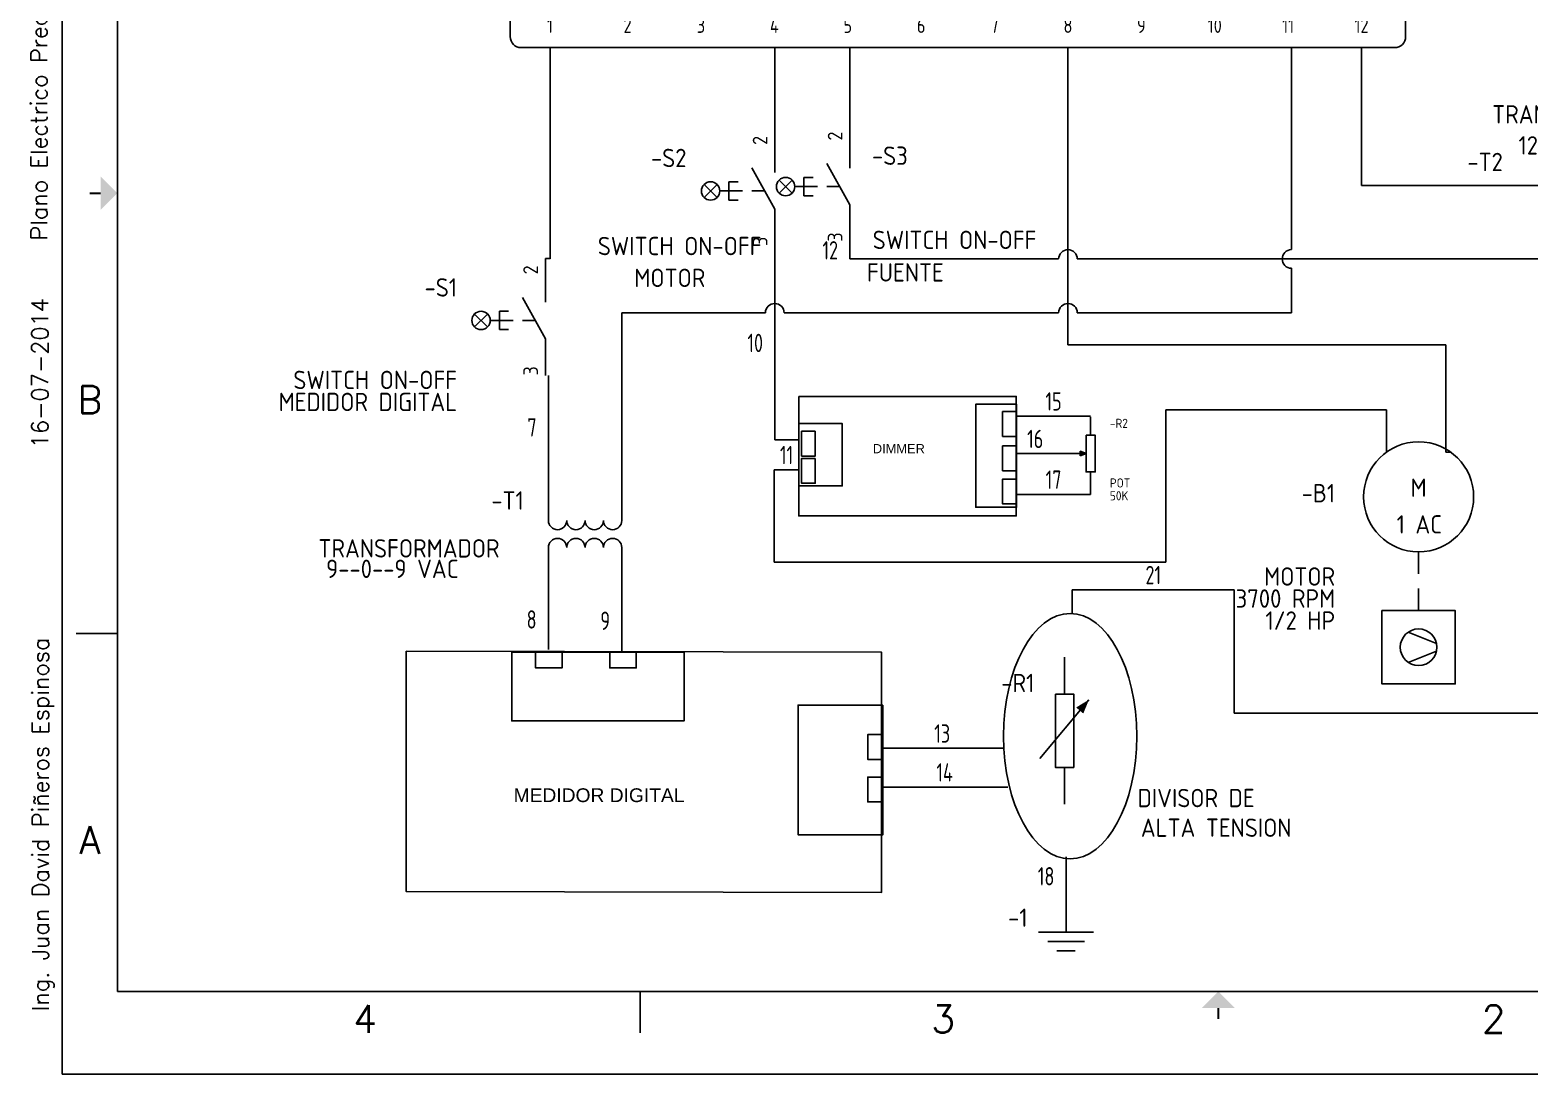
# Model space of a CAD drawing. Header units: inches. Extents: x -8 to 631, y 1 to 481.
# Drawn here: x -8.3 to 400.2, y 1.1 to 285.6 of the extents above; entities that cross this region are included whole.
import ezdxf
from ezdxf.enums import TextEntityAlignment as Align

# ---------------------------------------------------------------- set-up
doc = ezdxf.new("R2010")
doc.units = ezdxf.units.IN
doc.header["$MEASUREMENT"] = 0
for name, color, linetype in [('DESC', 150, 'Continuous'), ('MISC', 7, 'Continuous'), ('SYMS', 7, 'Continuous'), ('TAGS', 150, 'Continuous'), ('TERMS', 123, 'Continuous'), ('Title Block', 7, 'Continuous'), ('Viewport', 7, 'Continuous'), ('WHT_12_THHN', 7, 'Continuous'), ('WIRENO', 72, 'Continuous')]:
    doc.layers.add(name, color=color, linetype=linetype)
doc.styles.add('Roman', font='romans')
doc.styles.get("Standard").update_dxf_attribs({"font": 'arial.ttf'})
doc.styles.add('WD', font='romans.shx')
doc.styles.add('WD_IEC', font='ISOCP2.shx', dxfattribs={"width": 0.9, "height": 4})

# ---------------------------------------------------------------- blocks, each defined once
blk = doc.blocks.new('ANSI_border_C')
at = {"layer": 'Title Block'}
for p, q in [((0, 16), (0, 0)), ((0.5, 15.25), (0.5, 0.75)), ((0.125, 4), (0.5, 4)), ((0.5, 0.75), (20.5, 0.75)), ((5.25, 0.375), (5.25, 0.75)), ((0, 0), (21, 0))]:
    blk.add_line(p, q, dxfattribs=at)
at = {"layer": 'Title Block', "const_width": 0.02}
for points in [[(0.25, 8), (0.35, 8)], [(10.5, 0.5), (10.5, 0.6)]]:
    blk.add_lwpolyline(points, dxfattribs=at)
at = {"layer": 'Title Block'}
for points in [[(0.35, 7.85), (0.35, 8.15), (0.5, 8)], [(10.35, 0.6), (10.65, 0.6), (10.5, 0.75)]]:
    blk.add_solid(points, dxfattribs=at)
at = {"layer": 'Title Block', "style": 'Roman'}
for s, p in [('B', (0.25, 6.125)), ('A', (0.25, 2.125)), ('4', (2.75, 0.5)), ('3', (8, 0.5)), ('2', (13, 0.5))]:
    blk.add_text(s, height=0.25, dxfattribs=at).set_placement(p, align=Align.MIDDLE_CENTER)
blk = doc.blocks.new('ANSI_tblock_desc_C')
at = {"color": 0, "style": 'Roman', "flags": 8}
for tag, p in [('FNAME', (-20.636, 6.819)), ('REVDATE', (-20.636, 4.106)), ('USER', (-20.636, 1.477))]:
    blk.add_attdef(tag, p, '', height=0.15, rotation=90, dxfattribs=at)
at = {"style": 'WD'}
for tag, p in [('PROJDESC', (-2.125, 1.5)), ('TITLE1', (-2.125, 1.095)), ('TITLE2', (-2.125, 0.785))]:
    blk.add_attdef(tag, text='', height=0.08, dxfattribs=at).set_placement(p, align=Align.CENTER)
for tag, p in [('SIZE', (-4.162, 0.32)), ('FSCM_NO', (-3.4, 0.337)), ('DWG_NO', (-1.659, 0.337)), ('REV', (-0.265, 0.303)), ('SHEET', (-0.883, 0.092)), ('SCALE', (-3.634, 0.069))]:
    blk.add_attdef(tag, p, '', height=0.065, dxfattribs=at)
at = {"style": 'WD', "flags": 1}
blk.add_attdef('WD_TB', (-5.57, 0.177), '', height=0.086, dxfattribs=at)
blk = doc.blocks.new('VCN1_1PJ_15FB')
at = {"layer": 'SYMS'}
for p, q in [((-12, 12), (-12, -9)), ((232, 12), (-12, 12)), ((232, -9), (232, 12)), ((-12, 0), (232, 0)), ((-9, -12), (229, -12))]:
    blk.add_line(p, q, dxfattribs=at)
for centre, start, end in [((-9, -9), 180, 270), ((229, -9), 270, 0)]:
    blk.add_arc(centre, 3, start, end, dxfattribs=at)
at = {"style": 'WD', "flags": 1}
blk.add_attdef('WD_JUMPERS', (0, 0), '', height=0.01, dxfattribs=at)
at = {"layer": 'SYMS', "linetype": 'Continuous', "style": 'WD_IEC', "width": 0.9, "flags": 8}
for tag, p in [('TERMDESC01J', (-2, 16)), ('TERMDESC02J', (18, 16)), ('TERMDESC03J', (38, 16)), ('TERMDESC04J', (58, 16)), ('TERMDESC05J', (78, 16)), ('TERMDESC06J', (98, 16)), ('TERMDESC07J', (118, 16)), ('TERMDESC08J', (138, 16)), ('TERMDESC09J', (158, 16)), ('TERMDESC10J', (178, 16)), ('TERMDESC11J', (198, 16)), ('TERMDESC12J', (218, 16))]:
    blk.add_attdef(tag, p, '', height=4, rotation=90, dxfattribs=at)
at = {"layer": 'SYMS', "style": 'WD_IEC'}
for tag, p in [('DESC1', (-16, 33)), ('DESC2', (-16, 26)), ('DESC3', (-16, 19)), ('INST', (-16, 12)), ('LOC', (-16, 5)), ('TAG1', (-16, -2)), ('XREF', (-16, -9.82))]:
    blk.add_attdef(tag, text='', height=5, dxfattribs=at).set_placement(p, align=Align.RIGHT)
at = {"layer": 'SYMS', "linetype": 'Continuous', "style": 'WD_IEC', "width": 0.9, "flags": 8}
for tag, p in [('X2WIRE02J', (22, 16)), ('X2WIRE03J', (42, 16)), ('X2WIRE04J', (62, 16)), ('X2WIRE05J', (82, 16)), ('X2WIRE06J', (102, 16)), ('X2WIRE07J', (122, 16)), ('X2WIRE08J', (142, 16)), ('X2WIRE09J', (162, 16)), ('X2WIRE01J', (2, 16)), ('X2WIRE10J', (182, 16)), ('X2WIRE11J', (202, 16)), ('X2WIRE12J', (222, 16))]:
    blk.add_attdef(tag, text='', height=4, rotation=90, dxfattribs=at).set_placement(p, align=Align.TOP_LEFT)
at = {"layer": 'SYMS', "style": 'WD_IEC', "flags": 1}
for tag, p in [('X2TERM01J', (0, 12)), ('X2TERM02J', (20, 12)), ('X2TERM03J', (40, 12)), ('X2TERM04J', (60, 12)), ('X2TERM05J', (80, 12)), ('X2TERM06J', (100, 12)), ('X2TERM07J', (120, 12)), ('X2TERM08J', (140, 12)), ('X2TERM09J', (160, 12)), ('X2TERM10J', (180, 12)), ('X2TERM11J', (200, 12)), ('X2TERM12J', (220, 12)), ('X8TERM01P', (0, -12)), ('X8TERM02P', (20, -12)), ('X8TERM03P', (40, -12)), ('X8TERM04P', (60, -12)), ('X8TERM05P', (80, -12)), ('X8TERM06P', (100, -12)), ('X8TERM07P', (120, -12)), ('X8TERM08P', (140, -12)), ('X8TERM09P', (160, -12)), ('X8TERM10P', (180, -12)), ('X8TERM11P', (200, -12)), ('X8TERM12P', (220, -12))]:
    blk.add_attdef(tag, p, '', height=0.02, dxfattribs=at)
at = {"layer": 'SYMS', "color": 7, "style": 'WD_IEC'}
for tag, p in [('X2_TINY_DOT_DONT_REMOVE_01J', (0, 12)), ('X2_TINY_DOT_DONT_REMOVE_02J', (20, 12)), ('X2_TINY_DOT_DONT_REMOVE_03J', (40, 12)), ('X2_TINY_DOT_DONT_REMOVE_04J', (60, 12)), ('X2_TINY_DOT_DONT_REMOVE_05J', (80, 12)), ('X2_TINY_DOT_DONT_REMOVE_06J', (100, 12)), ('X2_TINY_DOT_DONT_REMOVE_07J', (120, 12)), ('X2_TINY_DOT_DONT_REMOVE_08J', (140, 12)), ('X2_TINY_DOT_DONT_REMOVE_09J', (160, 12)), ('X2_TINY_DOT_DONT_REMOVE_10J', (180, 12)), ('X2_TINY_DOT_DONT_REMOVE_11J', (200, 12)), ('X2_TINY_DOT_DONT_REMOVE_12J', (220, 12)), ('X8_TINY_DOT_DONT_REMOVE_01P', (0, -12)), ('X8_TINY_DOT_DONT_REMOVE_02P', (20, -12)), ('X8_TINY_DOT_DONT_REMOVE_03P', (40, -12)), ('X8_TINY_DOT_DONT_REMOVE_04P', (60, -12)), ('X8_TINY_DOT_DONT_REMOVE_05P', (80, -12)), ('X8_TINY_DOT_DONT_REMOVE_06P', (100, -12)), ('X8_TINY_DOT_DONT_REMOVE_07P', (120, -12)), ('X8_TINY_DOT_DONT_REMOVE_08P', (140, -12)), ('X8_TINY_DOT_DONT_REMOVE_09P', (160, -12)), ('X8_TINY_DOT_DONT_REMOVE_10P', (180, -12)), ('X8_TINY_DOT_DONT_REMOVE_11P', (200, -12)), ('X8_TINY_DOT_DONT_REMOVE_12P', (220, -12))]:
    blk.add_attdef(tag, p, '', height=0.0002, dxfattribs=at)
at = {"layer": 'SYMS', "linetype": 'Continuous', "style": 'WD_IEC', "width": 0.9}
for tag, flags, p in [('TERM01J', 9, (0, 6)), ('TERM02J', 9, (20, 6)), ('TERM03J', 9, (40, 6)), ('TERM04J', 9, (60, 6)), ('TERM05J', 9, (80, 6)), ('TERM06J', 9, (100, 6)), ('TERM07J', 9, (120, 6)), ('TERM08J', 9, (140, 6)), ('TERM09J', 9, (160, 6)), ('TERM10J', 9, (180, 6)), ('TERM11J', 9, (200, 6)), ('TERM12J', 9, (220, 6)), ('TERM01P', 8, (0, -6)), ('TERM02P', 8, (20, -6)), ('TERM03P', 8, (40, -6)), ('TERM04P', 8, (60, -6)), ('TERM05P', 8, (80, -6)), ('TERM06P', 8, (100, -6)), ('TERM07P', 8, (120, -6)), ('TERM08P', 8, (140, -6)), ('TERM09P', 8, (160, -6)), ('TERM10P', 8, (180, -6)), ('TERM11P', 8, (200, -6)), ('TERM12P', 8, (220, -6))]:
    blk.add_attdef(tag, text='', height=4, dxfattribs=dict(at, flags=flags)).set_placement(p, align=Align.MIDDLE_CENTER)
at = {"layer": 'SYMS', "style": 'WD_IEC', "width": 0.9}
for tag, p, flags in [('X1LINK', (236, 0), 1), ('WDBLKNAM', (-2.59, -3.41), 9), ('ACE_FLAG', (-2.74, -6.39), 9), ('FAMILY', (6.31, -7.47), 9), ('GENDER', (-2.3, -9.45), 9)]:
    blk.add_attdef(tag, p, '', height=1, dxfattribs=dict(at, flags=flags))
at = {"layer": 'SYMS', "linetype": 'Continuous', "style": 'WD_IEC', "width": 0.9, "flags": 9}
for tag, p in [('ASSYCODE', (5.96, -9.77)), ('MFG', (6.46, -12.65)), ('CAT', (6.4, -15.35)), ('CATDESC', (6.4, -18.04))]:
    blk.add_attdef(tag, p, '', height=2, dxfattribs=at)
at = {"layer": 'SYMS', "linetype": 'Continuous', "style": 'WD_IEC', "width": 0.9, "flags": 8}
for tag, p in [('TERMDESC01P', (-2, -16)), ('TERMDESC02P', (18, -16)), ('TERMDESC03P', (38, -16)), ('TERMDESC04P', (58, -16)), ('TERMDESC05P', (78, -16)), ('TERMDESC06P', (98, -16)), ('TERMDESC07P', (118, -16)), ('TERMDESC08P', (138, -16)), ('TERMDESC09P', (158, -16)), ('TERMDESC10P', (178, -16)), ('TERMDESC11P', (198, -16)), ('TERMDESC12P', (218, -16))]:
    blk.add_attdef(tag, text='', height=4, rotation=90, dxfattribs=at).set_placement(p, align=Align.RIGHT)
for tag, p in [('X8WIRE01P', (2, -16)), ('X8WIRE02P', (22, -16)), ('X8WIRE03P', (42, -16)), ('X8WIRE04P', (62, -16)), ('X8WIRE05P', (82, -16)), ('X8WIRE06P', (102, -16)), ('X8WIRE07P', (122, -16)), ('X8WIRE08P', (142, -16)), ('X8WIRE09P', (162, -16)), ('X8WIRE10P', (182, -16)), ('X8WIRE11P', (202, -16)), ('X8WIRE12P', (222, -16))]:
    blk.add_attdef(tag, text='', height=4, rotation=90, dxfattribs=at).set_placement(p, align=Align.TOP_RIGHT)
blk = doc.blocks.new('VPB11S75')
for p, q in [((0, 7.5), (0, 2.5)), ((0, -2.5), (-3.13, 3.13)), ((-9.63, -0.88), (-7.87, 0.88)), ((-7.87, -0.88), (-9.63, 0.88)), ((-6.25, 0), (-7.5, 0)), ((-6.25, 1.25), (-6.25, -1.25)), ((-6.25, 1.25), (-5, 1.25)), ((-6.25, 0), (-4.38, 0)), ((-3.13, 0), (-1.39, 0)), ((-6.25, -1.25), (-5, -1.25)), ((0, -2.5), (0, -7.5))]:
    blk.add_line(p, q)
blk.add_circle((-8.75, 0), 1.25)
at = {"style": 'WD_IEC'}
for tag, p in [('INST', (-12.03, 9.25)), ('LOC', (-12.03, 6.25)), ('TAG1', (-12.03, 3.25)), ('DESC1', (-12.03, -9.35)), ('DESC2', (-12.03, -12.35)), ('DESC3', (-12.03, -15.35))]:
    blk.add_attdef(tag, text='', height=2.5, dxfattribs=at).set_placement(p, align=Align.RIGHT)
blk.add_attdef('TERM01', text='', height=2, rotation=90, dxfattribs=at).set_placement((-1, 7.5), align=Align.RIGHT)
at = {"style": 'WD_IEC', "flags": 1}
for tag, p, height in [('X2TERM01', (0, 7.5), 0.32), ('CONTACT', (0.5, 4.5), 1), ('COMMON', (1.75, 3.25), 1), ('X1LINK', (0, 0), 0.32), ('ASSYCODE', (1, -4), 1), ('FAMILY', (1, -5.5), 1), ('CATDESC', (1, -7), 1), ('X8TERM02', (0, -7.5), 0.32)]:
    blk.add_attdef(tag, p, '', height=height, dxfattribs=at)
at = {"style": 'WD_IEC', "flags": 9}
for tag, p in [('MFG', (-12.53, -0.25)), ('CAT', (-12.53, -2.75))]:
    blk.add_attdef(tag, text='', height=1.5, dxfattribs=at).set_placement(p, align=Align.RIGHT)
at = {"style": 'WD_IEC'}
blk.add_attdef('TERM02', (-1, -7.5), '', height=2, rotation=90, dxfattribs=at)
at = {"lineweight": 15, "style": 'WD_IEC'}
blk.add_attdef('XREF', text='', height=2.5, dxfattribs=at).set_placement((-12.03, -6.35), align=Align.RIGHT)
blk = doc.blocks.new('VXF1T2')
for p, q in [((0, 1.88), (0, 7.5)), ((10, 1.88), (10, 7.5)), ((0, -1.8), (0, -7.5)), ((10, -1.8), (10, -7.5))]:
    blk.add_line(p, q)
for centre, start, end in [((1.25, 1.88), 180, 0), ((3.75, 1.88), 180, 0), ((6.25, 1.88), 180, 0), ((8.75, 1.88), 180, 0), ((1.25, -1.8), 0, 180), ((3.75, -1.8), 0, 180), ((6.25, -1.8), 0, 180), ((8.75, -1.8), 0, 180)]:
    blk.add_arc(centre, 1.25, start, end)
at = {"style": 'WD_IEC'}
for tag, p in [('INST', (-3.35, 9.36)), ('LOC', (-3.35, 6.36)), ('TAG1', (-3.35, 3.36)), ('RATING1', (-3.35, -0.7)), ('DESC1', (-3.35, -8)), ('DESC2', (-3.35, -11)), ('DESC3', (-3.35, -14))]:
    blk.add_attdef(tag, text='', height=2.5, dxfattribs=at).set_placement(p, align=Align.RIGHT)
for tag, p in [('TERM01', (-0.41, 7.5)), ('TERM02', (9.59, 7.5))]:
    blk.add_attdef(tag, text='', height=2, rotation=90, dxfattribs=at).set_placement(p, align=Align.RIGHT)
at = {"style": 'WD_IEC', "flags": 1}
for tag, p, height in [('X2TERM01', (0, 7.5), 0.32), ('X2TERM02', (10, 7.5), 0.32), ('MFG', (10.43, 5.36), 1.5), ('CAT', (10.43, 2.23), 1.5), ('ASSYCODE', (10.38, -2.87), 1), ('FAMILY', (10.38, -4.42), 1), ('CATDESC', (10.38, -6.62), 1), ('X8TERM03', (0, -7.5), 0.32), ('X8TERM04', (10, -7.5), 0.32)]:
    blk.add_attdef(tag, p, '', height=height, dxfattribs=at)
at = {"style": 'WD_IEC'}
for tag, p in [('TERM03', (-0.46, -7.73)), ('TERM04', (9.54, -7.73))]:
    blk.add_attdef(tag, p, '', height=2, rotation=90, dxfattribs=at)
at = {"lineweight": 15, "style": 'WD_IEC'}
blk.add_attdef('XREF', text='', height=2.5, dxfattribs=at).set_placement((-3.35, -5), align=Align.RIGHT)
blk = doc.blocks.new('VGND2')
for p, q in [((0, 0), (0, -5)), ((-3.75, -5), (3.75, -5)), ((-2.5, -6.25), (2.5, -6.25)), ((-1.25, -7.5), (1.25, -7.5))]:
    blk.add_line(p, q)
at = {"style": 'WD_IEC'}
for tag, p in [('INST', (-5.25, 2.75)), ('LOC', (-5.25, -0.75)), ('TAG1', (-5.25, -4.25))]:
    blk.add_attdef(tag, text='', height=2.5, dxfattribs=at).set_placement(p, align=Align.RIGHT)
at = {"style": 'WD_IEC', "flags": 1}
blk.add_attdef('X2TERM01', (0, 0), '', height=0.32, dxfattribs=at)
blk = doc.blocks.new('VVR1R2')
for p, q in [((0, 5), (0, 10)), ((-3.36, -3.79), (3.3, 4.22)), ((0, -5), (0, -10))]:
    blk.add_line(p, q)
blk.add_lwpolyline([(-1.25, 5), (-1.25, -5), (1.25, -5), (1.25, 5)], close=True)
blk.add_solid([(2.54, 2.34), (1.57, 3.17), (3.31, 4.22)])
at = {"style": 'WD_IEC'}
for tag, p in [('INST', (-4.13, 11.25)), ('LOC', (-4.13, 8.25)), ('TAG1', (-4.13, 5.25)), ('RATING1', (-3.56, 0.78)), ('DESC1', (-3.64, -5.65)), ('DESC2', (-3.64, -8.65)), ('DESC3', (-3.64, -11.65))]:
    blk.add_attdef(tag, text='', height=2.5, dxfattribs=at).set_placement(p, align=Align.RIGHT)
at = {"style": 'WD_IEC', "flags": 1}
for tag, p, height in [('X2TERM01', (0, 10), 0.32), ('ASSYCODE', (2.05, -3.96), 1), ('FAMILY', (2.05, -5.46), 1), ('CATDESC', (2.05, -6.96), 1), ('X8TERM02', (0, -10), 0.32)]:
    blk.add_attdef(tag, p, '', height=height, dxfattribs=at)
at = {"style": 'WD_IEC'}
blk.add_attdef('TERM01', text='', height=2, rotation=90, dxfattribs=at).set_placement((-1, 10), align=Align.RIGHT)
at = {"style": 'WD_IEC', "flags": 9}
for tag, p in [('MFG', (5.34, 6.24)), ('CAT', (5.34, 3.74))]:
    blk.add_attdef(tag, text='', height=1.5, dxfattribs=at).set_placement(p, align=Align.RIGHT)
at = {"lineweight": 15, "style": 'WD_IEC'}
blk.add_attdef('XREF', text='', height=2.5, dxfattribs=at).set_placement((-3.64, -2.65), align=Align.RIGHT)
at = {"style": 'WD_IEC'}
blk.add_attdef('TERM02', (-1, -10), '', height=2, rotation=90, dxfattribs=at)
blk = doc.blocks.new('WDDOT')
for radius in [0.03, 0.0187, 0.00929]:
    blk.add_circle((0, 0), radius)
blk = doc.blocks.new('VMO1M3M')
for p, q in [((0, -7.5), (0, -10.5)), ((0, -12.5), (0, -15.5)), ((-1.41, -18.43), (2.44, -19.98)), ((2.44, -21.02), (-1.41, -22.56))]:
    blk.add_line(p, q)
blk.add_lwpolyline([(-5, -15.5), (-5, -25.5), (5, -25.5), (5, -15.5)], close=True)
for centre, radius in [((0, 0), 7.5), ((0, -20.5), 2.5)]:
    blk.add_circle(centre, radius)
at = {"style": 'WD_IEC'}
for tag, p in [('INST', (-11.37, 5.25)), ('LOC', (-11.37, 2.25)), ('TAG1', (-11.37, -0.75)), ('RATING1', (-11.37, -4.8)), ('DESC1', (-11.37, -12.1)), ('DESC2', (-11.37, -15.1)), ('DESC3', (-11.37, -18.1))]:
    blk.add_attdef(tag, text='', height=2.5, dxfattribs=at).set_placement(p, align=Align.RIGHT)
for tag, p in [('TERM01', (-8.17, 6.57)), ('TERM02', (10, 6.64))]:
    blk.add_attdef(tag, text='', height=2, rotation=90, dxfattribs=at).set_placement(p, align=Align.RIGHT)
at = {"style": 'WD_IEC', "flags": 1}
for tag, p, height in [('X0TERM01', (-4.36, 6.1), 0.32), ('X0TERM02', (4.35, 6.1), 0.32), ('MFG', (10.17, 6.5), 1.5), ('CAT', (10.17, 4), 1.5), ('X4LINK', (-7.55, -0.01), 0.32), ('X1LINK', (7.45, -0.01), 0.32), ('ASSYCODE', (10.28, -4), 1), ('FAMILY', (10.28, -5.5), 1), ('CATDESC', (10.28, -7), 1)]:
    blk.add_attdef(tag, p, '', height=height, dxfattribs=at)
at = {"style": 'WD_IEC'}
for tag, p in [('M', (0, 0)), ('1AC', (0.1, -5))]:
    blk.add_attdef(tag, text='', height=2.5, dxfattribs=at).set_placement(p, align=Align.CENTER)
at = {"lineweight": 15, "style": 'WD_IEC'}
for tag, p in [('XREF', (-11.37, -9.1)), ('WDTAGALT', (-11.37, -21.1))]:
    blk.add_attdef(tag, text='', height=2.5, dxfattribs=at).set_placement(p, align=Align.RIGHT)
blk = doc.blocks.new('VVR1B')
for p, q in [((0, 5), (0, 10)), ((-1.25, 0), (-10, 0)), ((0, -5), (0, -10))]:
    blk.add_line(p, q)
for points in [[(-1.25, 5), (-1.25, -5), (1.25, -5), (1.25, 5)], [(-2.83, -0.62), (-2.83, 0.62), (-1.25, 0)]]:
    blk.add_lwpolyline(points, close=True)
blk.add_solid([(-1.25, 0), (-2.83, -0.62), (-2.83, 0.62)])
at = {"style": 'WD_IEC'}
for tag, p, height in [('INST', (5.25, 14), 2.5), ('LOC', (5.25, 10.5), 2.5), ('TAG1', (5.25, 7), 2.5), ('TERM03', (-10, 1), 2)]:
    blk.add_attdef(tag, p, '', height=height, dxfattribs=at)
blk.add_attdef('TERM01', text='', height=2, rotation=90, dxfattribs=at).set_placement((-1, 10), align=Align.RIGHT)
for tag, p, height, flags in [('X2TERM01', (0, 10), 0.32, 1), ('X2TERM03', (-10, 0), 0.32, 1), ('MFG', (4.5, -1.5), 1.5, 9), ('CAT', (4.5, -4), 1.5, 9), ('ASSYCODE', (1, -6.5), 1, 1), ('FAMILY', (1, -8), 1, 1), ('X8TERM02', (0, -10), 0.32, 1), ('CATDESC', (1, -9.5), 1, 1)]:
    blk.add_attdef(tag, p, '', height=height, dxfattribs=dict(at, flags=flags))
for tag, p in [('RATING1', (5.25, 3)), ('DESC1', (5.25, -8)), ('DESC2', (5.25, -11.5)), ('DESC3', (5.25, -15))]:
    blk.add_attdef(tag, text='', height=2.5, dxfattribs=at).set_placement(p, align=Align.MIDDLE_LEFT)
blk.add_attdef('TERM02', (-1, -10), '', height=2, rotation=90, dxfattribs=at)
blk = doc.blocks.new('HXF1T2')
for p, q in [((-1.83, 0), (-7.5, 0)), ((1.84, 0), (7.5, 0)), ((-1.83, -10), (-7.5, -10)), ((1.84, -10), (7.5, -10))]:
    blk.add_line(p, q)
for centre, start, end in [((-1.83, -1.25), 270, 90), ((1.84, -1.25), 90, 270), ((-1.83, -3.75), 270, 90), ((1.84, -3.75), 90, 270), ((-1.83, -6.25), 270, 90), ((1.84, -6.25), 90, 270), ((-1.83, -8.75), 270, 90), ((1.84, -8.75), 90, 270)]:
    blk.add_arc(centre, 1.25, start, end)
at = {"style": 'WD_IEC'}
for tag, height, p in [('INST', 2.5, (-7.87, 7.96)), ('LOC', 2.5, (-7.87, 4.96)), ('TAG1', 2.5, (-7.87, 1.96)), ('TERM03', 2, (7.35, 0.56)), ('TERM04', 2, (7.35, -9.44)), ('DESC1', 2.5, (-7.64, -16.93)), ('DESC2', 2.5, (-7.64, -19.93)), ('DESC3', 2.5, (-7.64, -22.93))]:
    blk.add_attdef(tag, text='', height=height, dxfattribs=at).set_placement(p, align=Align.RIGHT)
for tag, p, height in [('RATING1', (-2.69, 3.09), 2.5), ('TERM01', (-7.88, 0.61), 2), ('TERM02', (-7.88, -9.39), 2)]:
    blk.add_attdef(tag, p, '', height=height, dxfattribs=at)
at = {"style": 'WD_IEC', "flags": 1}
for tag, p, height in [('X4TERM01', (-7.5, 0), 0.32), ('X1TERM03', (7.5, 0), 0.32), ('MFG', (2.93, -3.91), 1.5), ('CAT', (2.93, -6.41), 1.5), ('X4TERM02', (-7.5, -10), 0.32), ('X1TERM04', (7.5, -10), 0.32), ('ASSYCODE', (2.88, -11.52), 1), ('FAMILY', (2.88, -13.06), 1), ('CATDESC', (2.88, -14.56), 1)]:
    blk.add_attdef(tag, p, '', height=height, dxfattribs=at)
at = {"lineweight": 15, "style": 'WD_IEC'}
blk.add_attdef('XREF', text='', height=2.5, dxfattribs=at).set_placement((-7.64, -13.93), align=Align.RIGHT)
blk = doc.blocks.new('WD_WNV')
at = {"linetype": 'Continuous', "style": 'WD_IEC', "width": 0.8}
blk.add_attdef('WIRENO', text='', height=2.5, dxfattribs=at).set_placement((-1.6, 0), align=Align.MIDDLE_RIGHT)
at = {"style": 'WD_IEC', "flags": 1}
for tag, p in [('W08USER', (-1, 0.375)), ('W04USER', (-1, 0.875)), ('W05USER', (-1, 0.75)), ('W09USER', (-1, 0.25)), ('W03USER', (-1, 1)), ('W06USER', (-1, 0.625)), ('W07USER', (-1, 0.5)), ('W02USER', (-1, 1.125)), ('W01USER', (-1, 1.25)), ('W10USER', (-1, 0.125))]:
    blk.add_attdef(tag, text='', height=0.08, dxfattribs=at).set_placement(p, align=Align.CENTER)
blk = doc.blocks.new('WD_WNH')
at = {"linetype": 'Continuous', "style": 'WD_IEC', "width": 0.8}
blk.add_attdef('WIRENO', text='', height=2.5, dxfattribs=at).set_placement((0, 0.75), align=Align.CENTER)
at = {"style": 'WD_IEC', "flags": 1}
for tag, p in [('W08USER', (0, 0.375)), ('W04USER', (0, 0.875)), ('W05USER', (0, 0.75)), ('W09USER', (0, 0.25)), ('W03USER', (0, 1)), ('W06USER', (0, 0.625)), ('W07USER', (0, 0.5)), ('W02USER', (0, 1.125)), ('W01USER', (0, 1.25)), ('W10USER', (0, 0.125))]:
    blk.add_attdef(tag, text='', height=0.08, dxfattribs=at).set_placement(p, align=Align.CENTER)

msp = doc.modelspace()

# ---------------------------------------------------------------- linework, layer by layer
for points in [[(201.22, 185.78), (260.48, 185.78), (260.48, 153.23), (201.22, 153.23)], [(260.55, 183.63), (249.43, 183.63), (249.43, 155.58), (260.55, 155.58)], [(260.49, 181.64), (256.74, 181.64), (256.74, 174.87), (260.49, 174.87)], [(201.22, 178.38), (213.07, 178.38), (213.07, 161.37), (201.22, 161.37)], [(205.71, 176.28), (201.96, 176.28), (201.96, 169.5), (205.71, 169.5)], [(260.49, 172.29), (256.74, 172.29), (256.74, 165.52), (260.49, 165.52)], [(205.71, 168.88), (201.96, 168.88), (201.96, 162.11), (205.71, 162.11)], [(260.49, 163.23), (256.74, 163.23), (256.74, 156.46), (260.49, 156.46)], [(94.21, 116.39), (223.73, 116.09), (223.73, 50.59), (94.21, 50.89)], [(123.01, 116.1), (169.96, 116.1), (169.96, 97.35), (123.01, 97.35)], [(129.51, 116.1), (136.73, 116.1), (136.73, 111.78), (129.51, 111.78)], [(149.73, 116.1), (156.95, 116.1), (156.95, 111.78), (149.73, 111.78)], [(224.13, 101.68), (201.02, 101.68), (201.02, 66.33), (224.13, 66.33)], [(223.76, 93.63), (220.01, 93.63), (220.01, 86.85), (223.76, 86.85)], [(223.76, 82.04), (220.01, 82.04), (220.01, 75.27), (223.76, 75.27)]]:
    msp.add_lwpolyline(points, close=True)
msp.add_ellipse((275.17, 93.19), major_axis=(0, -33.44), ratio=0.542348)
at = {"layer": 'WHT_12_THHN'}
for p, q in [((133.43, 223.37), (133.43, 280.83)), ((194.68, 256.76), (194.68, 280.83)), ((215.12, 257.95), (215.12, 280.83)), ((274.57, 280.83), (274.57, 199.84)), ((335.48, 225.77), (335.48, 280.83)), ((194.68, 226.76), (194.68, 173.94)), ((215.12, 227.95), (215.12, 223.23)), ((132.16, 221.47), (132.16, 223.37)), ((132.16, 223.37), (133.43, 223.37)), ((215.12, 223.23), (272.03, 223.23)), ((277.11, 223.23), (393.8, 223.23)), ((335.48, 208.56), (335.48, 220.69)), ((152.98, 163.2), (152.98, 208.56)), ((152.98, 208.56), (192.14, 208.56)), ((197.22, 208.56), (272.03, 208.56)), ((277.11, 208.56), (335.48, 208.56)), ((274.57, 199.84), (371.59, 199.84)), ((371.59, 199.84), (377.52, 199.84)), ((377.52, 199.84), (377.52, 170.61)), ((132.98, 163.2), (132.98, 191.47)), ((280.73, 180.42), (260.55, 180.42)), ((301.22, 140.65), (301.22, 182.08)), ((301.22, 182.08), (361.4, 182.08)), ((361.4, 182.08), (361.4, 170.62)), ((194.68, 173.94), (201.22, 173.94)), ((270.73, 170.19), (260.55, 170.19)), ((377.52, 170.61), (378.81, 170.61)), ((201.22, 165.8), (194.55, 165.8)), ((194.55, 165.8), (194.55, 140.65)), ((280.73, 160.19), (280.73, 159.09)), ((280.73, 159.09), (260.55, 159.09)), ((194.55, 140.65), (301.22, 140.65)), ((132.98, 133.2), (132.98, 116.79)), ((152.98, 133.2), (152.98, 116.09)), ((275.75, 126.61), (275.75, 133.1)), ((275.75, 133.1), (319.87, 133.1)), ((319.87, 133.1), (319.87, 99.49)), ((319.87, 99.49), (464.89, 99.49)), ((223.73, 89.91), (256.87, 89.91)), ((223.73, 79.32), (258.2, 79.32)), ((274.06, 49.74), (274.06, 60.3))]:
    msp.add_line(p, q, dxfattribs=at)
at = {"layer": 'WHT_12_THHN', "color": 1}
for p, q in [((354.57, 243.24), (354.57, 280.83)), ((393.8, 243.24), (354.57, 243.24))]:
    msp.add_line(p, q, dxfattribs=at)
at = {"layer": 'WHT_12_THHN'}
for centre, start, end in [((274.57, 223.23), 0, 180), ((335.48, 223.23), 90, 270), ((194.68, 208.56), 0, 180), ((274.57, 208.56), 0, 180)]:
    msp.add_arc(centre, 2.54, start, end, dxfattribs=at)

# ---------------------------------------------------------------- block references
ref = msp.add_blockref('ANSI_tblock_desc_C', (615.54, 23.63), dxfattribs=dict(xscale=30, yscale=30, zscale=30))
ref.add_attrib('FNAME', 'Plano Electrico Precipitador Electrostatico', (-3.55, 228.21), dxfattribs={"color": 0, "height": 4.5, "rotation": 90, "style": 'Roman', "flags": 8})
ref.add_attrib('REVDATE', '16-07-2014', (-3.32, 171.67), dxfattribs={"color": 0, "height": 4.5, "rotation": 90, "style": 'Roman', "flags": 8})
ref.add_attrib('USER', 'Ing. Juan David Piñeros Espinosa', (-3.17, 18.21), dxfattribs={"color": 0, "height": 4.5, "rotation": 90, "style": 'Roman', "flags": 8})
ref = msp.add_blockref('VCN1_1PJ_15FB', (134.57, 292.83))
ref.add_attrib('TAG1', '-J1', dxfattribs={"layer": 'TAGS', "height": 5, "style": 'WD_IEC'}).set_placement((118.57, 290.83), align=Align.RIGHT)
ref.add_attrib('X8_TINY_DOT_DONT_REMOVE_01P', '.', (133.43, 280.83), dxfattribs={"layer": 'MISC', "color": 7, "height": 0.0002, "style": 'WD_IEC'})
ref.add_attrib('X2_TINY_DOT_DONT_REMOVE_01J', '.', (133.43, 304.83), dxfattribs={"layer": 'MISC', "color": 7, "height": 0.0002, "style": 'WD_IEC'})
ref.add_attrib('TERM01P', '1', dxfattribs={"layer": 'TERMS', "linetype": 'Continuous', "height": 4, "style": 'WD_IEC', "width": 0.9, "flags": 8}).set_placement((133.43, 286.83), align=Align.MIDDLE_CENTER)
ref.add_attrib('X8_TINY_DOT_DONT_REMOVE_02P', '.', (154.57, 280.83), dxfattribs={"layer": 'MISC', "color": 7, "height": 0.0002, "style": 'WD_IEC'})
ref.add_attrib('X2_TINY_DOT_DONT_REMOVE_02J', '.', (154.57, 304.83), dxfattribs={"layer": 'MISC', "color": 7, "height": 0.0002, "style": 'WD_IEC'})
ref.add_attrib('TERM02P', '2', dxfattribs={"layer": 'TERMS', "linetype": 'Continuous', "height": 4, "style": 'WD_IEC', "width": 0.9, "flags": 8}).set_placement((154.57, 286.83), align=Align.MIDDLE_CENTER)
ref.add_attrib('X8_TINY_DOT_DONT_REMOVE_03P', '.', (174.57, 280.83), dxfattribs={"layer": 'MISC', "color": 7, "height": 0.0002, "style": 'WD_IEC'})
ref.add_attrib('X2_TINY_DOT_DONT_REMOVE_03J', '.', (174.57, 304.83), dxfattribs={"layer": 'MISC', "color": 7, "height": 0.0002, "style": 'WD_IEC'})
ref.add_attrib('TERM03P', '3', dxfattribs={"layer": 'TERMS', "linetype": 'Continuous', "height": 4, "style": 'WD_IEC', "width": 0.9, "flags": 8}).set_placement((174.57, 286.83), align=Align.MIDDLE_CENTER)
ref.add_attrib('X8_TINY_DOT_DONT_REMOVE_04P', '.', (194.57, 280.83), dxfattribs={"layer": 'MISC', "color": 7, "height": 0.0002, "style": 'WD_IEC'})
ref.add_attrib('X2_TINY_DOT_DONT_REMOVE_04J', '.', (194.57, 304.83), dxfattribs={"layer": 'MISC', "color": 7, "height": 0.0002, "style": 'WD_IEC'})
ref.add_attrib('TERM04P', '4', dxfattribs={"layer": 'TERMS', "linetype": 'Continuous', "height": 4, "style": 'WD_IEC', "width": 0.9, "flags": 8}).set_placement((194.57, 286.83), align=Align.MIDDLE_CENTER)
ref.add_attrib('X8_TINY_DOT_DONT_REMOVE_05P', '.', (214.57, 280.83), dxfattribs={"layer": 'MISC', "color": 7, "height": 0.0002, "style": 'WD_IEC'})
ref.add_attrib('X2_TINY_DOT_DONT_REMOVE_05J', '.', (214.57, 304.83), dxfattribs={"layer": 'MISC', "color": 7, "height": 0.0002, "style": 'WD_IEC'})
ref.add_attrib('TERM05P', '5', dxfattribs={"layer": 'TERMS', "linetype": 'Continuous', "height": 4, "style": 'WD_IEC', "width": 0.9, "flags": 8}).set_placement((214.57, 286.83), align=Align.MIDDLE_CENTER)
ref.add_attrib('X8_TINY_DOT_DONT_REMOVE_06P', '.', (234.57, 280.83), dxfattribs={"layer": 'MISC', "color": 7, "height": 0.0002, "style": 'WD_IEC'})
ref.add_attrib('X2_TINY_DOT_DONT_REMOVE_06J', '.', (234.57, 304.83), dxfattribs={"layer": 'MISC', "color": 7, "height": 0.0002, "style": 'WD_IEC'})
ref.add_attrib('TERM06P', '6', dxfattribs={"layer": 'TERMS', "linetype": 'Continuous', "height": 4, "style": 'WD_IEC', "width": 0.9, "flags": 8}).set_placement((234.57, 286.83), align=Align.MIDDLE_CENTER)
ref.add_attrib('X8_TINY_DOT_DONT_REMOVE_07P', '.', (254.57, 280.83), dxfattribs={"layer": 'MISC', "color": 7, "height": 0.0002, "style": 'WD_IEC'})
ref.add_attrib('X2_TINY_DOT_DONT_REMOVE_07J', '.', (254.57, 304.83), dxfattribs={"layer": 'MISC', "color": 7, "height": 0.0002, "style": 'WD_IEC'})
ref.add_attrib('TERM07P', '7', dxfattribs={"layer": 'TERMS', "linetype": 'Continuous', "height": 4, "style": 'WD_IEC', "width": 0.9, "flags": 8}).set_placement((254.57, 286.83), align=Align.MIDDLE_CENTER)
ref.add_attrib('X8_TINY_DOT_DONT_REMOVE_08P', '.', (274.57, 280.83), dxfattribs={"layer": 'MISC', "color": 7, "height": 0.0002, "style": 'WD_IEC'})
ref.add_attrib('X2_TINY_DOT_DONT_REMOVE_08J', '.', (274.57, 304.83), dxfattribs={"layer": 'MISC', "color": 7, "height": 0.0002, "style": 'WD_IEC'})
ref.add_attrib('TERM08P', '8', dxfattribs={"layer": 'TERMS', "linetype": 'Continuous', "height": 4, "style": 'WD_IEC', "width": 0.9, "flags": 8}).set_placement((274.57, 286.83), align=Align.MIDDLE_CENTER)
ref.add_attrib('X8_TINY_DOT_DONT_REMOVE_09P', '.', (294.57, 280.83), dxfattribs={"layer": 'MISC', "color": 7, "height": 0.0002, "style": 'WD_IEC'})
ref.add_attrib('X2_TINY_DOT_DONT_REMOVE_09J', '.', (294.57, 304.83), dxfattribs={"layer": 'MISC', "color": 7, "height": 0.0002, "style": 'WD_IEC'})
ref.add_attrib('TERM09P', '9', dxfattribs={"layer": 'TERMS', "linetype": 'Continuous', "height": 4, "style": 'WD_IEC', "width": 0.9, "flags": 8}).set_placement((294.57, 286.83), align=Align.MIDDLE_CENTER)
ref.add_attrib('X8_TINY_DOT_DONT_REMOVE_10P', '.', (314.57, 280.83), dxfattribs={"layer": 'MISC', "color": 7, "height": 0.0002, "style": 'WD_IEC'})
ref.add_attrib('X2_TINY_DOT_DONT_REMOVE_10J', '.', (314.57, 304.83), dxfattribs={"layer": 'MISC', "color": 7, "height": 0.0002, "style": 'WD_IEC'})
ref.add_attrib('TERM10P', '10', dxfattribs={"layer": 'TERMS', "linetype": 'Continuous', "height": 4, "style": 'WD_IEC', "width": 0.9, "flags": 8}).set_placement((314.57, 286.83), align=Align.MIDDLE_CENTER)
ref.add_attrib('X8_TINY_DOT_DONT_REMOVE_11P', '.', (334.57, 280.83), dxfattribs={"layer": 'MISC', "color": 7, "height": 0.0002, "style": 'WD_IEC'})
ref.add_attrib('X2_TINY_DOT_DONT_REMOVE_11J', '.', (334.57, 304.83), dxfattribs={"layer": 'MISC', "color": 7, "height": 0.0002, "style": 'WD_IEC'})
ref.add_attrib('TERM11P', '11', dxfattribs={"layer": 'TERMS', "linetype": 'Continuous', "height": 4, "style": 'WD_IEC', "width": 0.9, "flags": 8}).set_placement((334.57, 286.83), align=Align.MIDDLE_CENTER)
ref.add_attrib('X8_TINY_DOT_DONT_REMOVE_12P', '.', (354.57, 280.83), dxfattribs={"layer": 'MISC', "color": 7, "height": 0.0002, "style": 'WD_IEC'})
ref.add_attrib('X2_TINY_DOT_DONT_REMOVE_12J', '.', (354.57, 304.83), dxfattribs={"layer": 'MISC', "color": 7, "height": 0.0002, "style": 'WD_IEC'})
ref.add_attrib('TERM12P', '12', dxfattribs={"layer": 'TERMS', "linetype": 'Continuous', "height": 4, "style": 'WD_IEC', "width": 0.9, "flags": 8}).set_placement((354.57, 286.83), align=Align.MIDDLE_CENTER)
at = {"layer": 'SYMS'}
ref = msp.add_blockref('HXF1T2', (408.8, 243.24), dxfattribs=dict(at, xscale=2, yscale=2, zscale=2))
ref.add_attrib('TAG1', '-T2', dxfattribs={"layer": 'TAGS', "height": 5, "style": 'WD_IEC'}).set_placement((393.06, 247.16), align=Align.RIGHT)
ref.add_attrib('DESC1', 'TRANSFORMADOR', dxfattribs={"layer": 'DESC', "height": 5, "style": 'WD_IEC'}).set_placement((439.51, 260.14), align=Align.RIGHT)
ref.add_attrib('DESC2', '12--0--12 VAC', dxfattribs={"layer": 'DESC', "height": 5, "style": 'WD_IEC'}).set_placement((437.44, 251.69), align=Align.RIGHT)
ref = msp.add_blockref('VPB11S75', (215.12, 242.95), dxfattribs=dict(at, xscale=2, yscale=2, zscale=2))
ref.add_attrib('TERM02', '3', (213.12, 227.95), dxfattribs={"layer": 'TERMS', "height": 4, "rotation": 90, "style": 'WD_IEC'})
ref.add_attrib('TERM01', '2', dxfattribs={"layer": 'TERMS', "height": 4, "rotation": 90, "style": 'WD_IEC'}).set_placement((213.12, 257.95), align=Align.RIGHT)
ref.add_attrib('DESC2', 'FUENTE', dxfattribs={"layer": 'DESC', "height": 5, "style": 'WD_IEC'}).set_placement((240.73, 217.06), align=Align.RIGHT)
ref.add_attrib('DESC1', 'SWITCH ON-OFF', dxfattribs={"layer": 'DESC', "height": 5, "style": 'WD_IEC'}).set_placement((191.07, 224.25), align=Align.RIGHT)
ref.add_attrib('TAG1', '-S3', dxfattribs={"layer": 'TAGS', "height": 5, "style": 'WD_IEC'}).set_placement((230.92, 248.87), align=Align.RIGHT)
ref = msp.add_blockref('VPB11S75', (194.68, 241.76), dxfattribs=dict(at, xscale=2, yscale=2, zscale=2))
ref.add_attrib('TERM02', '3', (192.68, 226.76), dxfattribs={"layer": 'TERMS', "height": 4, "rotation": 90, "style": 'WD_IEC'})
ref.add_attrib('TERM01', '2', dxfattribs={"layer": 'TERMS', "height": 4, "rotation": 90, "style": 'WD_IEC'}).set_placement((192.68, 256.76), align=Align.RIGHT)
ref.add_attrib('DESC2', 'MOTOR', dxfattribs={"layer": 'DESC', "height": 5, "style": 'WD_IEC'}).set_placement((175.76, 215.58), align=Align.RIGHT)
ref.add_attrib('DESC1', 'SWITCH ON-OFF', dxfattribs={"layer": 'DESC', "height": 5, "style": 'WD_IEC'}).set_placement((265.97, 225.93), align=Align.RIGHT)
ref.add_attrib('TAG1', '-S2', dxfattribs={"layer": 'TAGS', "height": 5, "style": 'WD_IEC'}).set_placement((170.62, 248.26), align=Align.RIGHT)
ref = msp.add_blockref('VPB11S75', (132.16, 206.47), dxfattribs=dict(at, xscale=2, yscale=2, zscale=2))
ref.add_attrib('TERM02', '3', (130.16, 191.47), dxfattribs={"layer": 'TERMS', "height": 4, "rotation": 90, "style": 'WD_IEC'})
ref.add_attrib('TERM01', '2', dxfattribs={"layer": 'TERMS', "height": 4, "rotation": 90, "style": 'WD_IEC'}).set_placement((130.16, 221.47), align=Align.RIGHT)
ref.add_attrib('DESC2', 'MEDIDOR DIGITAL', dxfattribs={"layer": 'DESC', "height": 5, "style": 'WD_IEC'}).set_placement((108.11, 181.77), align=Align.RIGHT)
ref.add_attrib('DESC1', 'SWITCH ON-OFF', dxfattribs={"layer": 'DESC', "height": 5, "style": 'WD_IEC'}).set_placement((108.11, 187.77), align=Align.RIGHT)
ref.add_attrib('TAG1', '-S1', dxfattribs={"layer": 'TAGS', "height": 5, "style": 'WD_IEC'}).set_placement((108.11, 212.97), align=Align.RIGHT)
at = {"layer": 'SYMS', "xscale": 2, "yscale": 2, "zscale": 2}
msp.add_blockref('WDDOT', (133.43, 223.37), dxfattribs=at)
at = {"layer": 'SYMS'}
ref = msp.add_blockref('VVR1B', (280.73, 170.19), dxfattribs=at)
ref.add_attrib('DESC2', '50K', dxfattribs={"layer": 'DESC', "height": 2.5, "style": 'WD_IEC'}).set_placement((285.98, 158.69), align=Align.MIDDLE_LEFT)
ref.add_attrib('DESC1', 'POT', dxfattribs={"layer": 'DESC', "height": 2.5, "style": 'WD_IEC'}).set_placement((285.98, 162.19), align=Align.MIDDLE_LEFT)
ref.add_attrib('TAG1', '-R2', (285.98, 177.19), dxfattribs={"layer": 'TAGS', "height": 2.5, "style": 'WD_IEC'})
ref = msp.add_blockref('VMO1M3M', (370.11, 158.41), dxfattribs=dict(at, xscale=2, yscale=2, zscale=2))
ref.add_attrib('DESC3', '1/2 HP', dxfattribs={"layer": 'DESC', "height": 5, "style": 'WD_IEC'}).set_placement((347.37, 122.2), align=Align.RIGHT)
ref.add_attrib('DESC2', '3700 RPM', dxfattribs={"layer": 'DESC', "height": 5, "style": 'WD_IEC'}).set_placement((347.37, 128.2), align=Align.RIGHT)
ref.add_attrib('DESC1', 'MOTOR', dxfattribs={"layer": 'DESC', "height": 5, "style": 'WD_IEC'}).set_placement((347.37, 134.2), align=Align.RIGHT)
ref.add_attrib('TAG1', '-B1', dxfattribs={"layer": 'TAGS', "height": 5, "style": 'WD_IEC'}).set_placement((347.37, 156.91), align=Align.RIGHT)
ref.add_attrib('1AC', '1 AC', dxfattribs={"layer": 'MISC', "height": 5, "style": 'WD_IEC'}).set_placement((370.31, 148.41), align=Align.CENTER)
ref.add_attrib('M', 'M', dxfattribs={"layer": 'MISC', "height": 5, "style": 'WD_IEC'}).set_placement((370.1, 158.41), align=Align.CENTER)
ref = msp.add_blockref('VXF1T2', (132.98, 148.2), dxfattribs=dict(at, xscale=2, yscale=2, zscale=2))
ref.add_attrib('TAG1', '-T1', dxfattribs={"layer": 'TAGS', "height": 5, "style": 'WD_IEC'}).set_placement((126.28, 154.91), align=Align.RIGHT)
ref.add_attrib('DESC1', 'TRANSFORMADOR', dxfattribs={"layer": 'DESC', "height": 5, "style": 'WD_IEC'}).set_placement((119.69, 141.87), align=Align.RIGHT)
ref.add_attrib('DESC2', '9--0--9 VAC', dxfattribs={"layer": 'DESC', "height": 5, "style": 'WD_IEC'}).set_placement((108.52, 136.3), align=Align.RIGHT)
ref = msp.add_blockref('VVR1R2', (273.66, 94.68), dxfattribs=dict(at, xscale=2, yscale=2, zscale=2))
ref.add_attrib('TAG1', '-R1', dxfattribs={"layer": 'TAGS', "height": 5, "style": 'WD_IEC'}).set_placement((265.4, 105.19), align=Align.RIGHT)
ref.add_attrib('DESC1', 'DIVISOR DE ', dxfattribs={"layer": 'DESC', "height": 5, "style": 'WD_IEC'}).set_placement((328.29, 73.83), align=Align.RIGHT)
ref.add_attrib('DESC2', 'ALTA TENSION', dxfattribs={"layer": 'DESC', "height": 5, "style": 'WD_IEC'}).set_placement((335.48, 65.75), align=Align.RIGHT)
ref = msp.add_blockref('VGND2', (274.06, 49.74), dxfattribs=dict(at, xscale=2, yscale=2, zscale=2))
ref.add_attrib('TAG1', '-1', dxfattribs={"layer": 'TAGS', "height": 5, "style": 'WD_IEC'}).set_placement((263.56, 41.24), align=Align.RIGHT)
at = {"layer": 'Viewport', "xscale": 30, "yscale": 30, "zscale": 30}
msp.add_blockref('ANSI_border_C', (0.54, 1.13), dxfattribs=at)
at = {"layer": 'WIRENO'}
ref = msp.add_blockref('WD_WNV', (215.12, 225.59), dxfattribs=dict(at, xscale=2, yscale=2, zscale=2))
ref.add_attrib('WIRENO', '12', dxfattribs={"linetype": 'Continuous', "height": 5, "style": 'WD_IEC', "width": 0.8}).set_placement((211.92, 225.59), align=Align.MIDDLE_RIGHT)
ref = msp.add_blockref('WD_WNV', (194.68, 200.35), dxfattribs=dict(at, xscale=2, yscale=2, zscale=2))
ref.add_attrib('WIRENO', '10', dxfattribs={"linetype": 'Continuous', "height": 5, "style": 'WD_IEC', "width": 0.8}).set_placement((191.48, 200.35), align=Align.MIDDLE_RIGHT)
ref = msp.add_blockref('WD_WNH', (270.64, 180.42), dxfattribs=dict(at, xscale=2, yscale=2, zscale=2))
ref.add_attrib('WIRENO', '15', dxfattribs={"linetype": 'Continuous', "height": 5, "style": 'WD_IEC', "width": 0.8}).set_placement((270.64, 181.92), align=Align.CENTER)
ref = msp.add_blockref('WD_WNV', (132.98, 177.33), dxfattribs=dict(at, xscale=2, yscale=2, zscale=2))
ref.add_attrib('WIRENO', '7', dxfattribs={"linetype": 'Continuous', "height": 5, "style": 'WD_IEC', "width": 0.8}).set_placement((129.78, 177.33), align=Align.MIDDLE_RIGHT)
ref = msp.add_blockref('WD_WNH', (265.64, 170.19), dxfattribs=dict(at, xscale=2, yscale=2, zscale=2))
ref.add_attrib('WIRENO', '16', dxfattribs={"linetype": 'Continuous', "height": 5, "style": 'WD_IEC', "width": 0.8}).set_placement((265.64, 171.69), align=Align.CENTER)
ref = msp.add_blockref('WD_WNH', (197.88, 165.8), dxfattribs=dict(at, xscale=2, yscale=2, zscale=2))
ref.add_attrib('WIRENO', '11', dxfattribs={"linetype": 'Continuous', "height": 5, "style": 'WD_IEC', "width": 0.8}).set_placement((197.88, 167.3), align=Align.CENTER)
ref = msp.add_blockref('WD_WNH', (270.64, 159.09), dxfattribs=dict(at, xscale=2, yscale=2, zscale=2))
ref.add_attrib('WIRENO', '17', dxfattribs={"linetype": 'Continuous', "height": 5, "style": 'WD_IEC', "width": 0.8}).set_placement((270.64, 160.59), align=Align.CENTER)
ref = msp.add_blockref('WD_WNH', (297.81, 133.1), dxfattribs=dict(at, xscale=2, yscale=2, zscale=2))
ref.add_attrib('WIRENO', '21', dxfattribs={"linetype": 'Continuous', "height": 5, "style": 'WD_IEC', "width": 0.8}).set_placement((297.81, 134.6), align=Align.CENTER)
ref = msp.add_blockref('WD_WNV', (132.98, 124.99), dxfattribs=dict(at, xscale=2, yscale=2, zscale=2))
ref.add_attrib('WIRENO', '8', dxfattribs={"linetype": 'Continuous', "height": 5, "style": 'WD_IEC', "width": 0.8}).set_placement((129.78, 124.99), align=Align.MIDDLE_RIGHT)
ref = msp.add_blockref('WD_WNV', (152.98, 124.64), dxfattribs=dict(at, xscale=2, yscale=2, zscale=2))
ref.add_attrib('WIRENO', '9', dxfattribs={"linetype": 'Continuous', "height": 5, "style": 'WD_IEC', "width": 0.8}).set_placement((149.78, 124.64), align=Align.MIDDLE_RIGHT)
ref = msp.add_blockref('WD_WNH', (240.3, 89.91), dxfattribs=dict(at, xscale=2, yscale=2, zscale=2))
ref.add_attrib('WIRENO', '13', dxfattribs={"linetype": 'Continuous', "height": 5, "style": 'WD_IEC', "width": 0.8}).set_placement((240.3, 91.41), align=Align.CENTER)
ref = msp.add_blockref('WD_WNH', (240.96, 79.32), dxfattribs=dict(at, xscale=2, yscale=2, zscale=2))
ref.add_attrib('WIRENO', '14', dxfattribs={"linetype": 'Continuous', "height": 5, "style": 'WD_IEC', "width": 0.8}).set_placement((240.96, 80.82), align=Align.CENTER)
ref = msp.add_blockref('WD_WNV', (274.06, 55.02), dxfattribs=dict(at, xscale=2, yscale=2, zscale=2))
ref.add_attrib('WIRENO', '18', dxfattribs={"linetype": 'Continuous', "height": 5, "style": 'WD_IEC', "width": 0.8}).set_placement((270.86, 55.02), align=Align.MIDDLE_RIGHT)

# ---------------------------------------------------------------- texts
for s, height, p in [('DIMMER', 2.5, (221.41, 170.29)), ('MEDIDOR DIGITAL', 3.75, (123.51, 75.23))]:
    msp.add_text(s, height=height).set_placement(p)

doc.saveas('drawing.dxf')
